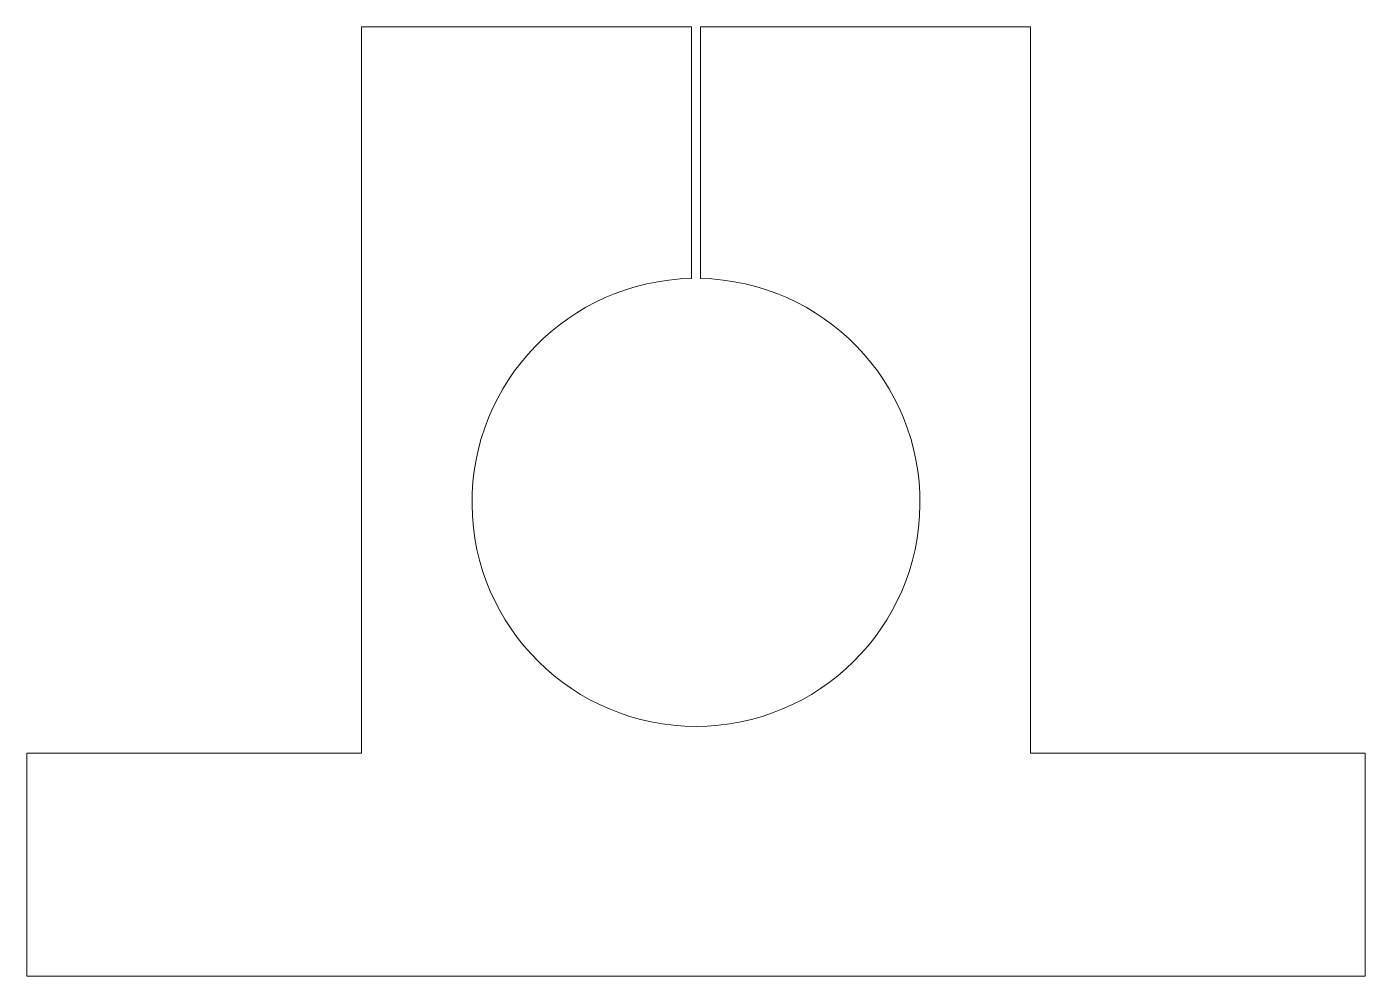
# Model space of a CAD drawing. Header units: inches. Extents: x -1.5 to 1.5, y -1.06 to 1.07.
import ezdxf

# ---------------------------------------------------------------- set-up
doc = ezdxf.new("R2010")
doc.units = ezdxf.units.IN
doc.header["$MEASUREMENT"] = 0
doc.layers.get('0').update_dxf_attribs({"linetype": 'CONTINUOUS'})

msp = doc.modelspace()

# ---------------------------------------------------------------- linework, layer by layer
at = {"color": 7, "linetype": 'CONTINUOUS', "lineweight": 15}
for p, q in [((-0.75, 1.066), (-0.01, 1.066)), ((-0.75, 1.066), (-0.75, -0.562)), ((-0.01, 1.066), (-0.01, 0.5019)), ((0.01, 1.066), (0.01, 0.5019)), ((0.01, 1.066), (0.75, 1.066)), ((0.75, 1.066), (0.75, -0.562)), ((-1.5, -0.562), (-1.5, -1.062)), ((-0.75, -0.562), (-1.5, -0.562)), ((1.5, -0.562), (0.75, -0.562)), ((1.5, -0.562), (1.5, -1.062)), ((1.5, -1.062), (-1.5, -1.062))]:
    msp.add_line(p, q, dxfattribs=at)
msp.add_arc((0, 0), 0.502, 91.1414, 88.8586, dxfattribs=at)

doc.saveas('drawing.dxf')
